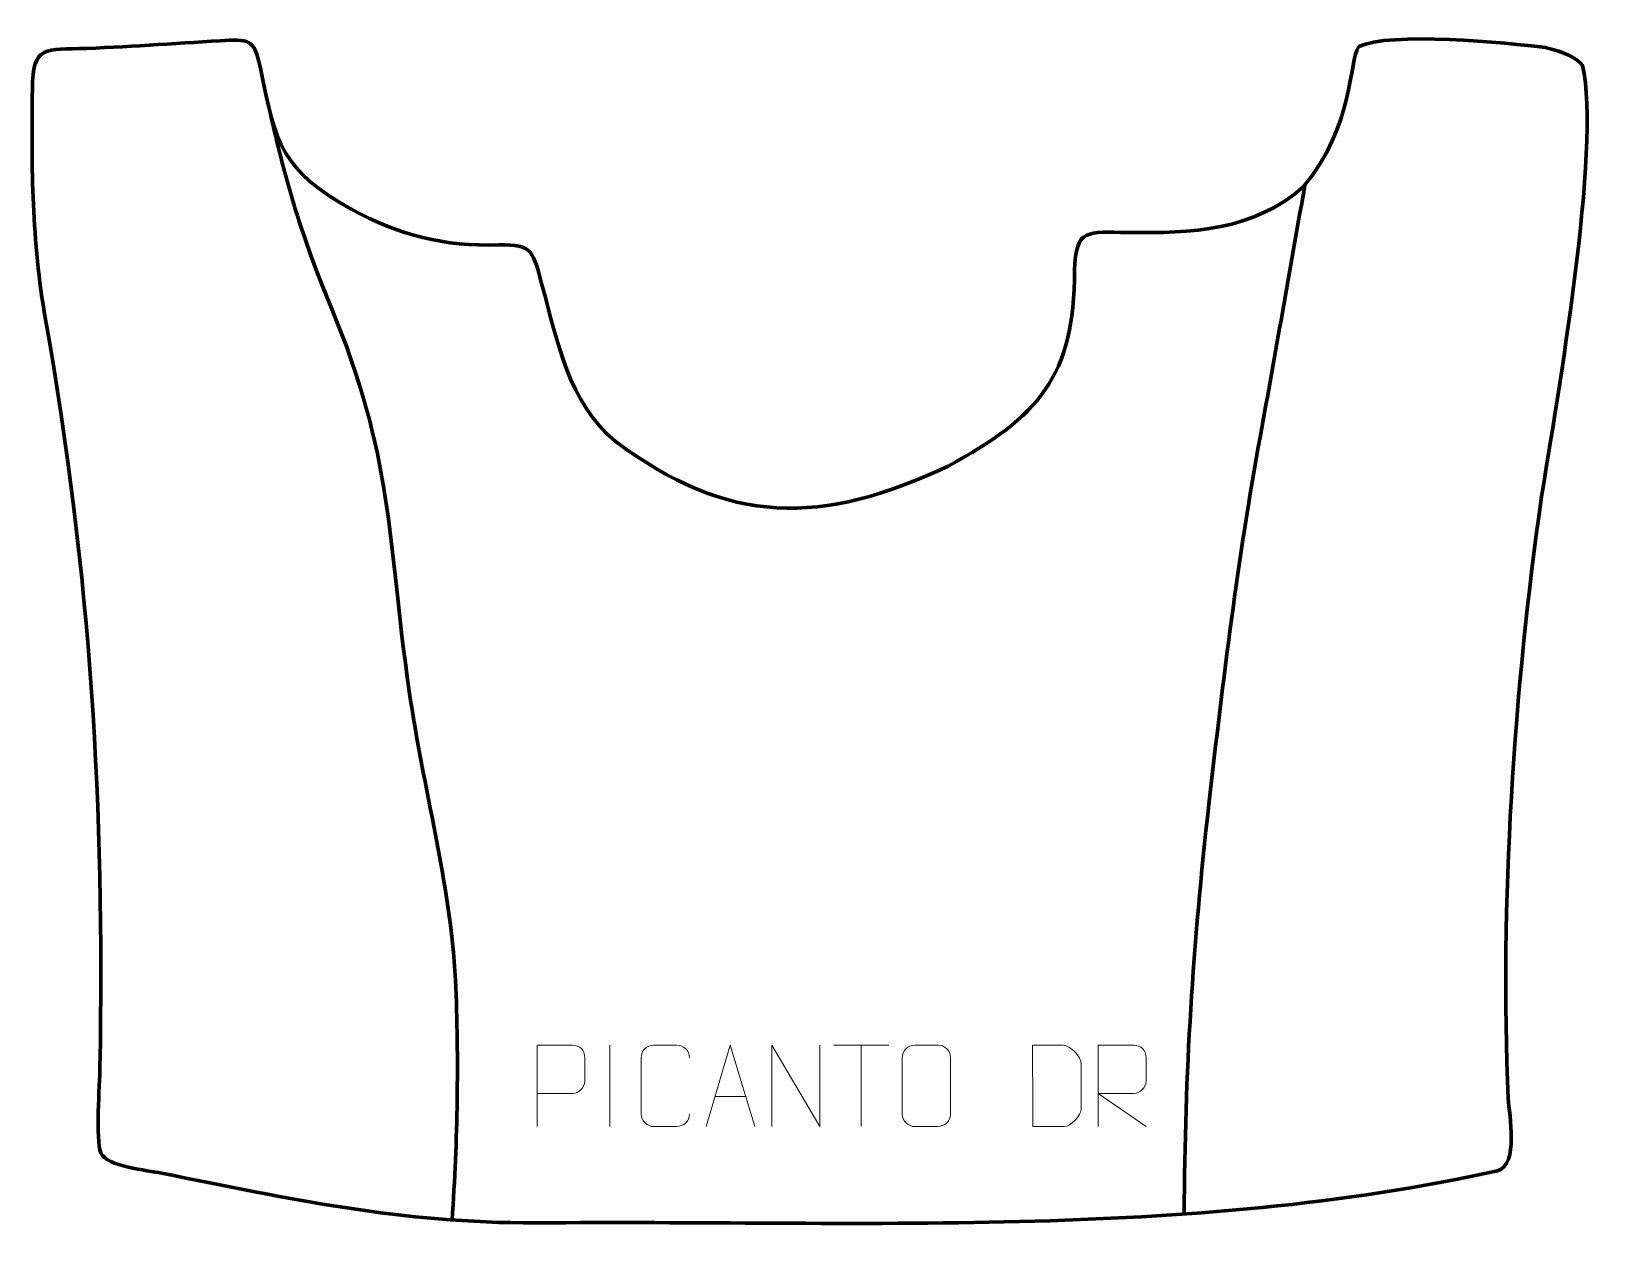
# Model space of a CAD drawing. Header units: millimetres. Extents: x -559 to -77, y 376 to 746.
import ezdxf

# ---------------------------------------------------------------- set-up
doc = ezdxf.new("R2010")
doc.units = ezdxf.units.MM
doc.header["$MEASUREMENT"] = 0
doc.layers.add('layer 2', color=7, linetype='Continuous')
doc.layers.add('layer 3', color=7, linetype='Continuous')

msp = doc.modelspace()

# ---------------------------------------------------------------- linework, layer by layer
at = {"layer": 'layer 2', "color": 142, "lineweight": 158}
for points in [[(-485.5097, 721.165), (-480.5608, 699.4613), (-475.6756, 682.7655), (-467.0831, 662.151), (-467.0831, 662.151), (-447.4766, 615.1121), (-449.7505, 591.5532), (-442.8419, 543.6803), (-442.8419, 543.6803), (-438.5164, 513.7076), (-430.4416, 485.6852), (-428.6352, 455.1199), (-428.6352, 455.1199), (-427.6198, 430.5768), (-428.0373, 406.0582), (-429.6851, 381.5525)], [(-205.3409, 383.3645), (-205.1433, 426.836), (-202.698, 465.8061), (-197.7622, 508.9793), (-197.7622, 508.9793), (-193.3943, 547.6098), (-188.9657, 583.7736), (-181.9865, 622.1106), (-181.9865, 622.1106), (-177.4175, 647.2083), (-173.0643, 672.3463), (-168.6044, 697.4637), (-168.6044, 697.4637), (-168.6044, 697.4637), (-168.3418, 698.941), (-168.3418, 698.941)]]:
    msp.add_open_spline(points, degree=3, knots=[0, 0, 0, 0, 0.2, 0.2, 0.2, 0.2, 0.4, 0.4, 0.4, 0.4, 0.6, 0.6, 0.6, 0.6, 1, 1, 1, 1], dxfattribs=at)
at = {"layer": 'layer 2', "color": 250, "lineweight": 9}
for points, knots in [([(-403.6808, 410.2022), (-403.6808, 410.2022), (-403.6808, 435.1558), (-403.6808, 435.1558), (-403.6808, 435.1558), (-400.0858, 435.1558), (-396.4905, 435.1558), (-392.8951, 435.1558), (-392.8951, 435.1558), (-390.5699, 435.1179), (-389.0125, 433.6278), (-389.0167, 431.2617), (-389.0167, 431.2617), (-389.0171, 429.226), (-389.0171, 426.1667), (-389.0167, 424.1307), (-389.0167, 424.1307), (-389.0232, 422.2553), (-390.8354, 420.3134), (-392.845, 420.2943), (-392.845, 420.2943), (-392.845, 420.2943), (-403.6808, 420.2943), (-403.6808, 420.2943)], [0, 0, 0, 0, 0.14285714, 0.14285714, 0.14285714, 0.14285714, 0.28571429, 0.28571429, 0.28571429, 0.28571429, 0.42857143, 0.42857143, 0.42857143, 0.42857143, 0.57142857, 0.57142857, 0.57142857, 0.57142857, 0.71428571, 0.71428571, 0.71428571, 0.71428571, 1, 1, 1, 1]), ([(-356.9257, 414.02), (-357.0655, 411.6966), (-358.7427, 410.217), (-360.8904, 410.2062), (-360.8904, 410.2062), (-363.2223, 410.2066), (-365.5542, 410.2066), (-367.8857, 410.2062), (-367.8857, 410.2062), (-369.8107, 410.1008), (-371.7828, 411.9853), (-371.7716, 414.0026), (-371.7716, 414.0026), (-371.7712, 419.7727), (-371.7712, 425.5424), (-371.7716, 431.3117), (-371.7716, 431.3117), (-371.7674, 433.4498), (-370.0207, 435.169), (-367.8683, 435.1555), (-367.8683, 435.1555), (-365.5426, 435.1555), (-363.2165, 435.1555), (-360.8904, 435.1555), (-360.8904, 435.1555), (-358.9438, 435.191), (-356.9524, 433.6995), (-356.9257, 431.2619)], [0, 0, 0, 0, 0.125, 0.125, 0.125, 0.125, 0.25, 0.25, 0.25, 0.25, 0.375, 0.375, 0.375, 0.375, 0.5, 0.5, 0.5, 0.5, 0.625, 0.625, 0.625, 0.625, 0.75, 0.75, 0.75, 0.75, 1, 1, 1, 1]), ([(-351.8192, 410.2023), (-351.8192, 410.2023), (-344.4482, 435.1558), (-344.4482, 435.1558), (-344.4482, 435.1558), (-344.4482, 435.1558), (-336.8783, 410.2023), (-336.8783, 410.2023)], [0, 0, 0, 0, 0.33333333, 0.33333333, 0.33333333, 0.33333333, 1, 1, 1, 1]), ([(-331.6761, 410.2023), (-331.6761, 410.2023), (-331.6761, 435.1558), (-331.6761, 435.1558), (-331.6761, 435.1558), (-331.6761, 435.1558), (-317.0213, 410.2023), (-317.0213, 410.2023), (-317.0213, 410.2023), (-317.0213, 410.2023), (-317.0213, 435.1558), (-317.0213, 435.1558)], [0, 0, 0, 0, 0.25, 0.25, 0.25, 0.25, 0.5, 0.5, 0.5, 0.5, 1, 1, 1, 1]), ([(-287.8683, 435.1555), (-285.5426, 435.1555), (-283.2165, 435.1555), (-280.8904, 435.1555), (-280.8904, 435.1555), (-278.9438, 435.1911), (-276.9524, 433.6995), (-276.9257, 431.2619), (-276.9257, 431.2619), (-276.9261, 425.515), (-276.9261, 419.7677), (-276.9257, 414.02), (-276.9257, 414.02), (-277.0655, 411.6966), (-278.7427, 410.217), (-280.8904, 410.2062), (-280.8904, 410.2062), (-283.2223, 410.2066), (-285.5542, 410.2066), (-287.8857, 410.2062), (-287.8857, 410.2062), (-289.8107, 410.1008), (-291.7828, 411.9853), (-291.7716, 414.0026), (-291.7716, 414.0026), (-291.7713, 419.7727), (-291.7713, 425.5424), (-291.7716, 431.3117), (-291.7716, 431.3117), (-291.7674, 433.4498), (-290.0207, 435.169), (-287.8683, 435.1555)], [0, 0, 0, 0, 0.11111111, 0.11111111, 0.11111111, 0.11111111, 0.22222222, 0.22222222, 0.22222222, 0.22222222, 0.33333333, 0.33333333, 0.33333333, 0.33333333, 0.44444444, 0.44444444, 0.44444444, 0.44444444, 0.55555556, 0.55555556, 0.55555556, 0.55555556, 0.66666667, 0.66666667, 0.66666667, 0.66666667, 0.77777778, 0.77777778, 0.77777778, 0.77777778, 1, 1, 1, 1]), ([(-251.741, 410.2304), (-249.4092, 410.2308), (-244.459, 410.2068), (-242.1275, 410.2065), (-242.1275, 410.2065), (-240.2025, 410.1011), (-236.8839, 413.6427), (-236.8951, 415.66), (-236.8951, 415.66), (-236.8955, 421.4301), (-236.8955, 423.5998), (-236.8951, 429.3691), (-236.8951, 429.3691), (-236.8994, 431.5072), (-240.2739, 435.1673), (-242.4263, 435.1538), (-242.4263, 435.1538), (-244.752, 435.1538), (-249.4763, 435.1538), (-251.8024, 435.1538), (-251.8024, 435.1538), (-251.802, 429.4069), (-251.7407, 415.9777), (-251.741, 410.2304)], [0, 0, 0, 0, 0.14285714, 0.14285714, 0.14285714, 0.14285714, 0.28571429, 0.28571429, 0.28571429, 0.28571429, 0.42857143, 0.42857143, 0.42857143, 0.42857143, 0.57142857, 0.57142857, 0.57142857, 0.57142857, 0.71428571, 0.71428571, 0.71428571, 0.71428571, 1, 1, 1, 1]), ([(-231.6808, 410.2023), (-231.6808, 410.2023), (-231.6808, 435.1558), (-231.6808, 435.1558), (-231.6808, 435.1558), (-228.086, 435.1558), (-224.4905, 435.1558), (-220.8953, 435.1558), (-220.8953, 435.1558), (-218.57, 435.1181), (-217.0127, 433.6281), (-217.0168, 431.2617), (-217.0168, 431.2617), (-217.0172, 429.2262), (-217.0172, 426.1668), (-217.0168, 424.1308), (-217.0168, 424.1308), (-217.0233, 422.2553), (-218.8356, 420.3135), (-220.8451, 420.2944), (-220.8451, 420.2944), (-220.8451, 420.2944), (-231.6808, 420.2944), (-231.6808, 420.2944), (-231.6808, 420.2944), (-231.6808, 420.2944), (-217.0261, 410.2023), (-217.0261, 410.2023)], [0, 0, 0, 0, 0.125, 0.125, 0.125, 0.125, 0.25, 0.25, 0.25, 0.25, 0.375, 0.375, 0.375, 0.375, 0.5, 0.5, 0.5, 0.5, 0.625, 0.625, 0.625, 0.625, 0.75, 0.75, 0.75, 0.75, 1, 1, 1, 1])]:
    msp.add_open_spline(points, degree=3, knots=knots, dxfattribs=at)
for points in [[(-381.3487, 435.1661), (-381.3487, 435.1661), (-381.3487, 410.192), (-381.3487, 410.192)], [(-312.8423, 435.1323), (-312.8423, 435.1323), (-295.8551, 435.1323), (-295.8551, 435.1323)], [(-304.3485, 410.2023), (-304.3485, 410.2023), (-304.3485, 435.1558), (-304.3485, 435.1558)], [(-349.0966, 419.4517), (-349.0966, 419.4517), (-339.6009, 419.4517), (-339.6009, 419.4517)]]:
    msp.add_open_spline(points, degree=3, dxfattribs=at)
at = {"layer": 'layer 3', "color": 242, "lineweight": 158}
msp.add_open_spline([(-497.9774, 743.2962), (-490.4059, 743.676), (-490.0569, 741.834), (-488.3572, 734.1993), (-488.3572, 734.1993), (-483.7232, 711.2176), (-482.031, 703.7054), (-460.4559, 691.3807), (-460.4559, 691.3807), (-445.7242, 683.4382), (-432.1747, 680.029), (-415.458, 680.5746), (-415.458, 680.5746), (-404.6151, 680.7461), (-405.0132, 678.4929), (-402.0906, 668.0274), (-402.0906, 668.0274), (-397.3737, 650.9178), (-394.1056, 632.3648), (-379.7974, 620.4443), (-379.7974, 620.4443), (-345.0407, 594.3094), (-316.3528, 594.4914), (-277.7031, 612.7234), (-277.7031, 612.7234), (-249.8949, 627.8111), (-239.0252, 640.1628), (-238.9091, 672.7218), (-238.9091, 672.7218), (-238.5929, 685.7496), (-235.0669, 684.4947), (-222.5956, 684.367), (-222.5956, 684.367), (-203.1394, 684.1361), (-184.1855, 684.7672), (-168.7426, 698.4557), (-168.7426, 698.4557), (-153.1223, 717.1809), (-155.0046, 737.0288), (-151.7784, 741.367), (-151.7784, 741.367), (-142.9668, 746.0341), (-105.9283, 742.4974), (-94.6592, 741.0817), (-94.6592, 741.0817), (-88.4393, 739.5923), (-85.0249, 737.8947), (-83.2691, 735.611), (-83.2691, 735.611), (-77.4194, 710.474), (-91.1237, 632.7296), (-95.8036, 603.431), (-95.8036, 603.431), (-104.2555, 545.0583), (-108.6375, 477.6761), (-106.0286, 418.7764), (-106.0286, 418.7764), (-105.6865, 413.728), (-102.8018, 398.5197), (-109.2758, 396.6616), (-109.2758, 396.6616), (-203.2909, 375.5235), (-307.7856, 381.5361), (-403.972, 380.6497), (-403.972, 380.6497), (-445.7379, 380.6027), (-478.4462, 387.811), (-518.7867, 395.9129), (-518.7867, 395.9129), (-522.9639, 396.7519), (-535.6789, 397.9457), (-537.3678, 402.1419), (-537.3678, 402.1419), (-538.9889, 406.1697), (-537.7291, 422.9793), (-537.6158, 428.4537), (-537.6158, 428.4537), (-536.2265, 508.63), (-540.3593, 578.5925), (-554.307, 657.7027), (-554.307, 657.7027), (-558.555, 682.2248), (-558.6367, 703.6532), (-558.3461, 728.3916), (-558.3461, 728.3916), (-558.1852, 742.0898), (-554.4432, 740.3496), (-541.6378, 740.8177), (-541.6378, 740.8177), (-527.0995, 741.3491), (-512.521, 742.549), (-497.9774, 743.2962)], degree=3, knots=[0, 0, 0, 0, 0.04166667, 0.04166667, 0.04166667, 0.04166667, 0.08333333, 0.08333333, 0.08333333, 0.08333333, 0.125, 0.125, 0.125, 0.125, 0.16666667, 0.16666667, 0.16666667, 0.16666667, 0.20833333, 0.20833333, 0.20833333, 0.20833333, 0.25, 0.25, 0.25, 0.25, 0.29166667, 0.29166667, 0.29166667, 0.29166667, 0.33333333, 0.33333333, 0.33333333, 0.33333333, 0.375, 0.375, 0.375, 0.375, 0.41666667, 0.41666667, 0.41666667, 0.41666667, 0.45833333, 0.45833333, 0.45833333, 0.45833333, 0.5, 0.5, 0.5, 0.5, 0.54166667, 0.54166667, 0.54166667, 0.54166667, 0.58333333, 0.58333333, 0.58333333, 0.58333333, 0.625, 0.625, 0.625, 0.625, 0.66666667, 0.66666667, 0.66666667, 0.66666667, 0.70833333, 0.70833333, 0.70833333, 0.70833333, 0.75, 0.75, 0.75, 0.75, 0.79166667, 0.79166667, 0.79166667, 0.79166667, 0.83333333, 0.83333333, 0.83333333, 0.83333333, 0.875, 0.875, 0.875, 0.875, 0.91666667, 0.91666667, 0.91666667, 0.91666667, 1, 1, 1, 1], dxfattribs=at)

doc.saveas('drawing.dxf')
